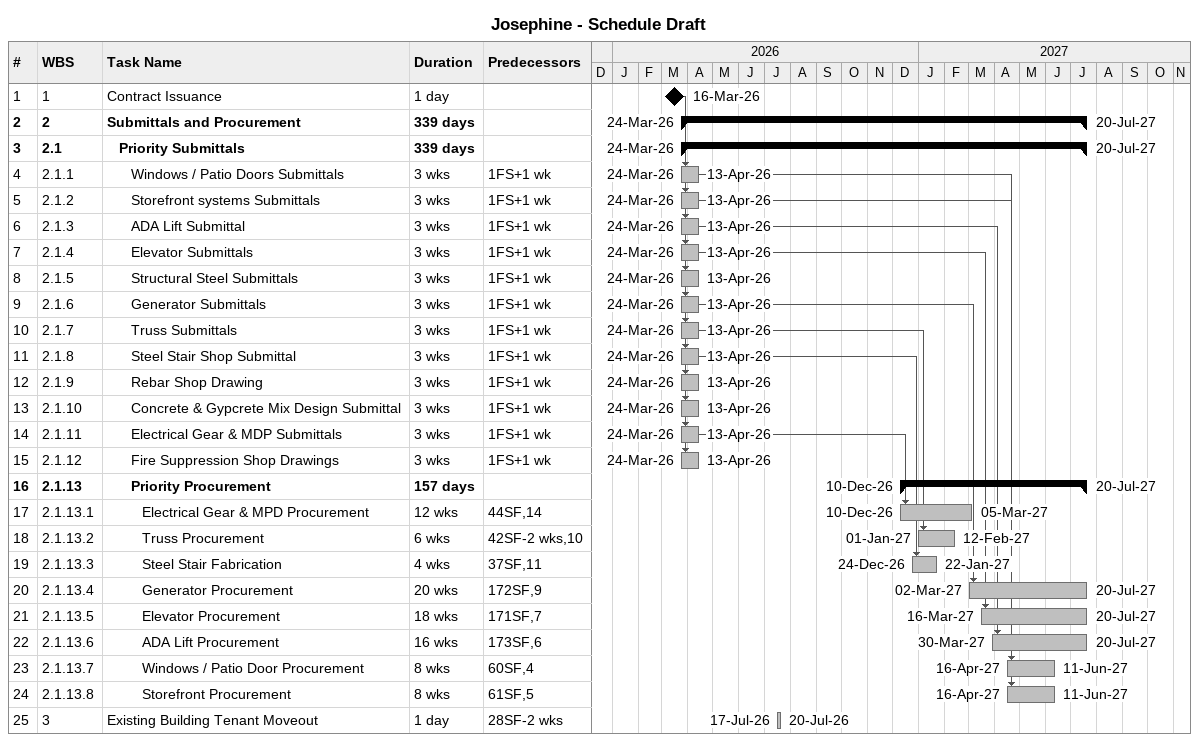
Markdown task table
Josephine - Schedule Draft

| ID | WBS | Task | Duration | Start | Finish | Predecessors |
|---|---|---|---|---|---|---|
| 1 | 1 | Contract Issuance | 1d | 2026-03-16 | 2026-03-16 |  |
| 2 | 2 | **Submittals and Procurement** | 339d | 2026-03-24 | 2027-07-20 |  |
| 3 | 2.1 | **Priority Submittals** | 339d | 2026-03-24 | 2027-07-20 |  |
| 4 | 2.1.1 | Windows / Patio Doors Submittals | 3w | 2026-03-24 | 2026-04-13 | 1FS+1w |
| 5 | 2.1.2 | Storefront systems Submittals | 3w | 2026-03-24 | 2026-04-13 | 1FS+1w |
| 6 | 2.1.3 | ADA Lift Submittal | 3w | 2026-03-24 | 2026-04-13 | 1FS+1w |
| 7 | 2.1.4 | Elevator Submittals | 3w | 2026-03-24 | 2026-04-13 | 1FS+1w |
| 8 | 2.1.5 | Structural Steel Submittals | 3w | 2026-03-24 | 2026-04-13 | 1FS+1w |
| 9 | 2.1.6 | Generator Submittals | 3w | 2026-03-24 | 2026-04-13 | 1FS+1w |
| 10 | 2.1.7 | Truss Submittals | 3w | 2026-03-24 | 2026-04-13 | 1FS+1w |
| 11 | 2.1.8 | Steel Stair Shop Submittal | 3w | 2026-03-24 | 2026-04-13 | 1FS+1w |
| 12 | 2.1.9 | Rebar Shop Drawing | 3w | 2026-03-24 | 2026-04-13 | 1FS+1w |
| 13 | 2.1.10 | Concrete & Gypcrete Mix Design Submittal | 3w | 2026-03-24 | 2026-04-13 | 1FS+1w |
| 14 | 2.1.11 | Electrical Gear & MDP Submittals | 3w | 2026-03-24 | 2026-04-13 | 1FS+1w |
| 15 | 2.1.12 | Fire Suppression Shop Drawings | 3w | 2026-03-24 | 2026-04-13 | 1FS+1w |
| 16 | 2.1.13 | **Priority Procurement** | 157d | 2026-12-10 | 2027-07-20 |  |
| 17 | 2.1.13.1 | Electrical Gear & MPD Procurement | 12w | 2026-12-10 | 2027-03-05 | 44SF, 14 |
| 18 | 2.1.13.2 | Truss Procurement | 6w | 2027-01-01 | 2027-02-12 | 42SF-2w, 10 |
| 19 | 2.1.13.3 | Steel Stair Fabrication | 4w | 2026-12-24 | 2027-01-22 | 37SF, 11 |
| 20 | 2.1.13.4 | Generator Procurement | 20w | 2027-03-02 | 2027-07-20 | 172SF, 9 |
| 21 | 2.1.13.5 | Elevator Procurement | 18w | 2027-03-16 | 2027-07-20 | 171SF, 7 |
| 22 | 2.1.13.6 | ADA Lift Procurement | 16w | 2027-03-30 | 2027-07-20 | 173SF, 6 |
| 23 | 2.1.13.7 | Windows / Patio Door Procurement | 8w | 2027-04-16 | 2027-06-11 | 60SF, 4 |
| 24 | 2.1.13.8 | Storefront Procurement | 8w | 2027-04-16 | 2027-06-11 | 61SF, 5 |
| 25 | 3 | Existing Building Tenant Moveout | 1d | 2026-07-17 | 2026-07-20 | 28SF-2w |
